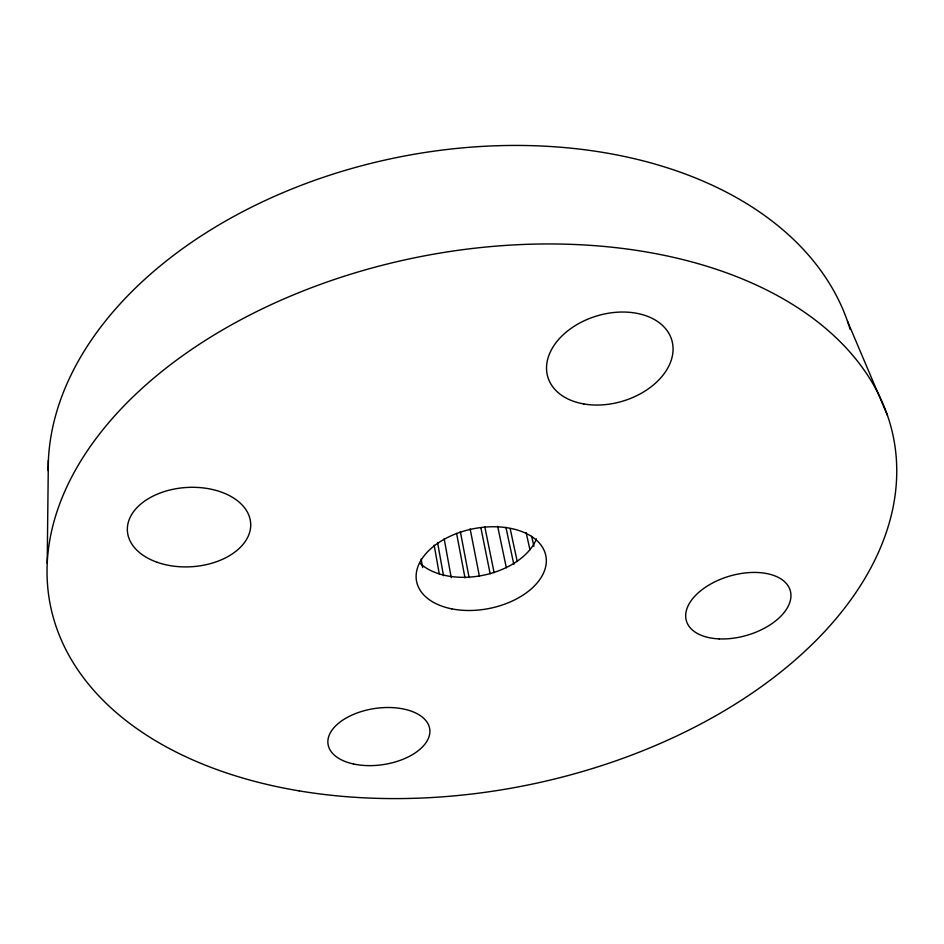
<?xml version="1.0" encoding="UTF-8"?>
<svg xmlns="http://www.w3.org/2000/svg" width="944" height="944" viewBox="0 0 944 944"><rect width="100%" height="100%" fill="white"/><g stroke="black" fill="none" stroke-linecap="round" stroke-linejoin="round"><path stroke-width="1.42" d="M47.2 563.096L48.368 460.412M847.441 321.078L887.419 415.384M531.661 536.263L533.915 546.281M526.15 532.664L529.973 549.809M510.149 528.557L517.241 561.491M505.913 527.271L513.855 564.5M497.653 526.268L506.338 567.757M484.815 526.846L494.137 572.725M480.909 527.861L490.137 573.751M470.136 528.888L479.399 576.194M460.33 531.543L469.097 577.539M456.601 533.384L465.014 577.964M444.164 538.812L451.244 577.645M437.568 542.493L443.491 575.651M434.169 545.148L439.267 573.999M421.166 558.919L422.629 567.58M48.179 470.596A409.106 274.02 -11.2 0 1 412.339 154.58A409.106 274.02 -11.2 0 1 850.155 329.432M536.463 538.906A64.817 40.946 -11.2 0 1 483.647 575.179A64.817 40.946 -11.2 0 1 419.938 563.202M299.036 790.86A429.815 269.595 -11.2 0 0 894.475 443.055A429.815 269.595 -11.2 0 0 222.182 330.152A429.815 269.595 -11.2 0 0 299.036 790.86M353.552 764.003A51.413 28.367 -8.5 0 0 429.898 731.14A51.413 28.367 -8.5 0 0 353.174 714.537A51.413 28.367 -8.5 0 0 353.552 764.003M157.259 562.317A61.761 39.707 -3.5 0 0 250.715 525.584A61.761 39.707 -3.5 0 0 159.111 493.417A61.761 39.707 -3.5 0 0 157.259 562.317M583.793 403.949A64.676 44.533 -16.6 0 0 672.753 344.513A64.676 44.533 -16.6 0 0 572.855 327.143A64.676 44.533 -16.6 0 0 583.793 403.949M719.163 638.899A54.103 30.845 -16.3 0 0 790.352 590.909A54.103 30.845 -16.3 0 0 705.428 587.262A54.103 30.845 -16.3 0 0 719.163 638.899M451.751 608.856A65.879 40.639 -11.2 0 0 546.246 558.6A65.879 40.639 -11.2 0 0 445.698 538.458A65.879 40.639 -11.2 0 0 451.751 608.856"/></g></svg>
